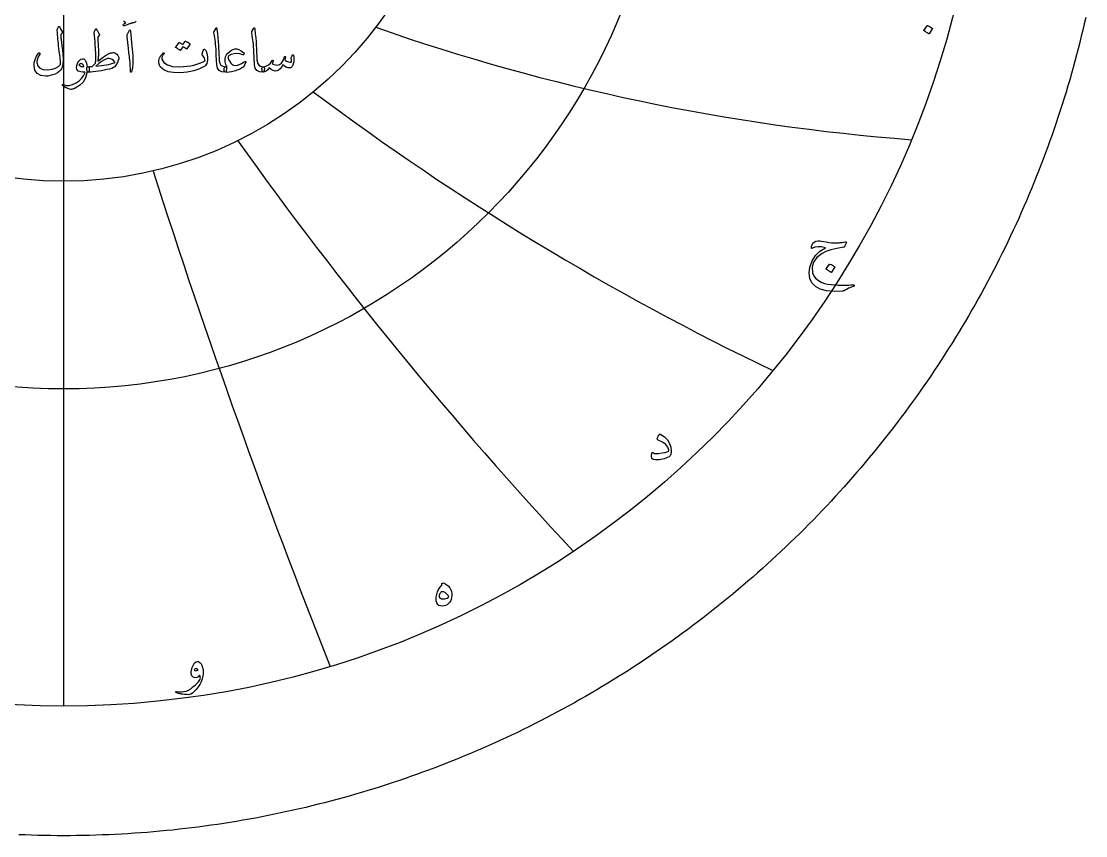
# Model space of a CAD drawing. Header units: millimetres. Extents: x -68 to 68, y -68 to 70.
# Drawn here: x -2.8 to 66.8, y -68.5 to -15.3 of the extents above; entities that cross this region are included whole.
import ezdxf

# ---------------------------------------------------------------- set-up
doc = ezdxf.new("R2010")
doc.units = ezdxf.units.MM
for name, color, linetype in [('CUT_OUTER', 1, 'Continuous'), ('ENGRAVE', 7, 'Continuous'), ('TEXT', 5, 'Continuous')]:
    doc.layers.add(name, color=color, linetype=linetype)

msp = doc.modelspace()

# ---------------------------------------------------------------- linework, layer by layer
at = {"layer": 'CUT_OUTER'}
msp.add_lwpolyline([(66.8112, -15.003), (66.7179, -15.4126), (66.6221, -15.8217), (66.5237, -16.2302), (66.4229, -16.6381), (66.3196, -17.0453), (66.2137, -17.4519), (66.1054, -17.8579), (65.9946, -18.2632), (65.8813, -18.6677), (65.7655, -19.0716), (65.6472, -19.4748), (65.5265, -19.8772), (65.4033, -20.2789), (65.2776, -20.6799), (65.1495, -21.08), (65.0189, -21.4794), (64.8859, -21.8779), (64.7505, -22.2756), (64.6126, -22.6725), (64.4722, -23.0685), (64.3295, -23.4637), (64.1843, -23.858), (64.0367, -24.2513), (63.8867, -24.6438), (63.7343, -25.0354), (63.5795, -25.4259), (63.4222, -25.8156), (63.2627, -26.2042), (63.1007, -26.5919), (62.9363, -26.9786), (62.7696, -27.3643), (62.6005, -27.7489), (62.4291, -28.1325), (62.2553, -28.515), (62.0791, -28.8965), (61.9007, -29.2768), (61.7199, -29.6561), (61.5367, -30.0342), (61.3513, -30.4113), (61.1635, -30.7871), (60.9735, -31.1618), (60.7811, -31.5354), (60.5865, -31.9077), (60.3896, -32.2789), (60.1904, -32.6488), (59.9889, -33.0175), (59.7852, -33.385), (59.5792, -33.7512), (59.371, -34.1161), (59.1605, -34.4798), (58.9479, -34.8421), (58.733, -35.2032), (58.5159, -35.5629), (58.2965, -35.9213), (58.075, -36.2783), (57.8513, -36.634), (57.6255, -36.9882), (57.3974, -37.3411), (57.1672, -37.6926), (56.9349, -38.0427), (56.7004, -38.3913), (56.4638, -38.7385), (56.225, -39.0842), (55.9841, -39.4285), (55.7411, -39.7712), (55.4961, -40.1125), (55.2489, -40.4523), (54.9996, -40.7905), (54.7483, -41.1272), (54.4949, -41.4624), (54.2395, -41.796), (53.982, -42.128), (53.7225, -42.4584), (53.461, -42.7873), (53.1974, -43.1145), (52.9319, -43.4401), (52.6644, -43.764), (52.3948, -44.0864), (52.1233, -44.407), (51.8499, -44.726), (51.5745, -45.0433), (51.2971, -45.3589), (51.0178, -45.6728), (50.7366, -45.985), (50.4535, -46.2954), (50.1685, -46.6042), (49.8816, -46.9111), (49.5928, -47.2163), (49.3022, -47.5197), (49.0097, -47.8213), (48.7153, -48.1211), (48.4191, -48.4191), (48.1211, -48.7153), (47.8213, -49.0097), (47.5197, -49.3022), (47.2163, -49.5928), (46.9111, -49.8816), (46.6042, -50.1685), (46.2954, -50.4535), (45.985, -50.7366), (45.6728, -51.0178), (45.3589, -51.2971), (45.0433, -51.5745), (44.726, -51.8499), (44.407, -52.1233), (44.0864, -52.3948), (43.764, -52.6644), (43.4401, -52.9319), (43.1145, -53.1974), (42.7873, -53.461), (42.4584, -53.7225), (42.128, -53.982), (41.796, -54.2395), (41.4624, -54.4949), (41.1272, -54.7483), (40.7905, -54.9996), (40.4523, -55.2489), (40.1125, -55.4961), (39.7712, -55.7411), (39.4285, -55.9841), (39.0842, -56.225), (38.7385, -56.4638), (38.3913, -56.7004), (38.0427, -56.9349), (37.6926, -57.1672), (37.3411, -57.3974), (36.9882, -57.6255), (36.634, -57.8513), (36.2783, -58.075), (35.9213, -58.2965), (35.5629, -58.5159), (35.2032, -58.733), (34.8421, -58.9479), (34.4798, -59.1605), (34.1161, -59.371), (33.7512, -59.5792), (33.385, -59.7852), (33.0175, -59.9889), (32.6488, -60.1904), (32.2789, -60.3896), (31.9077, -60.5865), (31.5354, -60.7811), (31.1618, -60.9735), (30.7871, -61.1635), (30.4113, -61.3513), (30.0342, -61.5367), (29.6561, -61.7199), (29.2768, -61.9007), (28.8965, -62.0791), (28.515, -62.2553), (28.1325, -62.4291), (27.7489, -62.6005), (27.3643, -62.7696), (26.9786, -62.9363), (26.5919, -63.1007), (26.2042, -63.2627), (25.8156, -63.4222), (25.4259, -63.5795), (25.0354, -63.7343), (24.6438, -63.8867), (24.2513, -64.0367), (23.858, -64.1843), (23.4637, -64.3295), (23.0685, -64.4722), (22.6725, -64.6126), (22.2756, -64.7505), (21.8779, -64.8859), (21.4794, -65.0189), (21.08, -65.1495), (20.6799, -65.2776), (20.2789, -65.4033), (19.8772, -65.5265), (19.4748, -65.6472), (19.0716, -65.7655), (18.6677, -65.8813), (18.2632, -65.9946), (17.8579, -66.1054), (17.4519, -66.2137), (17.0453, -66.3196), (16.6381, -66.4229), (16.2302, -66.5237), (15.8217, -66.6221), (15.4126, -66.7179), (15.003, -66.8112), (14.5927, -66.902), (14.182, -66.9903), (13.7706, -67.076), (13.3588, -67.1593), (12.9465, -67.24), (12.5337, -67.3181), (12.1204, -67.3938), (11.7066, -67.4669), (11.2924, -67.5374), (10.8778, -67.6055), (10.4628, -67.6709), (10.0474, -67.7339), (9.6316, -67.7942), (9.2154, -67.8521), (8.7989, -67.9073), (8.3821, -67.96), (7.9649, -68.0102), (7.5475, -68.0578), (7.1297, -68.1028), (6.7117, -68.1453), (6.2935, -68.1852), (5.875, -68.2225), (5.4563, -68.2573), (5.0373, -68.2895), (4.6182, -68.3191), (4.1989, -68.3461), (3.7795, -68.3706), (3.3599, -68.3925), (2.9402, -68.4118), (2.5204, -68.4286), (2.1005, -68.4428), (1.6805, -68.4544), (1.2604, -68.4634), (0.8403, -68.4698), (0.4202, -68.4737), (0, -68.475), (-0.4202, -68.4737), (-0.8403, -68.4698), (-1.2604, -68.4634), (-1.6805, -68.4544), (-2.1005, -68.4428), (-2.5204, -68.4286), (-2.9402, -68.4118)], dxfattribs=at)
at = {"layer": 'ENGRAVE'}
for points in [[(0, -60), (0, 60)], [(0, -60), (0, -25.7092)]]:
    msp.add_lwpolyline(points, dxfattribs=at)
for radius in [60, 39.2754, 25.7092]:
    msp.add_circle((0, 0), radius, dxfattribs=at)
for centre, radius, start, end in [((65.926, 114.1872), 137.5773, 250.677722, 265.620952), ((124.1571, 124.1571), 179.9237, 233.175565, 244.382987), ((227.8892, 131.5719), 266.0586, 215.533322, 223.004937), ((508.0846, 136.1409), 527.4721, 197.792244, 201.528052)]:
    msp.add_arc(centre, radius, start, end, dxfattribs=at)
at = {"layer": 'TEXT'}
msp.add_lwpolyline([(4.7237, -15.2369), (4.6875, -15.2903), (4.6538, -15.3247), (4.6227, -15.3402), (4.6227, -15.3402), (4.5706, -15.3499), (4.5224, -15.3592), (4.4778, -15.3679), (4.437, -15.3761), (4.4002, -15.3841), (4.3677, -15.3921), (4.3394, -15.4001), (4.3153, -15.4081), (4.2908, -15.4172), (4.2614, -15.4285), (4.227, -15.4421), (4.1875, -15.458), (4.1431, -15.4763), (4.0937, -15.4974), (4.0393, -15.5212), (3.98, -15.5478), (3.9558, -15.5558), (3.9351, -15.5558), (3.9178, -15.5478), (3.9041, -15.5318), (3.8959, -15.4926), (3.9191, -15.447), (3.9737, -15.3948), (4.0598, -15.3362), (3.9939, -15.2988), (3.944, -15.2584), (3.9101, -15.215)], dxfattribs=at)
for points in [[(-0.3433, -15.6117), (-0.3363, -15.5994), (-0.3273, -15.5907), (-0.3164, -15.5855), (-0.3034, -15.5837), (-0.2904, -15.586), (-0.2794, -15.5927), (-0.2705, -15.6039), (-0.2635, -15.6196), (-0.2263, -15.7112), (-0.1866, -15.7903), (-0.1445, -15.8569), (-0.0998, -15.9111), (-0.0866, -15.9305), (-0.0828, -15.953), (-0.0886, -15.9784), (-0.1038, -16.0069), (-0.1135, -16.0206), (-0.1228, -16.0338), (-0.1315, -16.0465), (-0.1397, -16.0588), (-0.1475, -16.0702), (-0.1547, -16.0807), (-0.1614, -16.0902), (-0.1677, -16.0987), (-0.1781, -16.1141), (-0.1856, -16.1326), (-0.1901, -16.1541), (-0.1916, -16.1785), (-0.1869, -16.2475), (-0.1806, -16.3227), (-0.1729, -16.4042), (-0.1637, -16.4919), (-0.1532, -16.5858), (-0.1417, -16.686), (-0.1292, -16.7924), (-0.1158, -16.905), (-0.1007, -17.0174), (-0.0873, -17.1231), (-0.0757, -17.222), (-0.0659, -17.3142), (-0.0575, -17.3999), (-0.0504, -17.4794), (-0.0445, -17.5526), (-0.0399, -17.6196), (-0.0347, -17.8179), (-0.0509, -18.0058), (-0.0886, -18.1832), (-0.1477, -18.3501), (-0.2053, -18.4482), (-0.2944, -18.5387), (-0.4149, -18.6218), (-0.5669, -18.6974), (-0.7315, -18.76), (-0.8862, -18.8042), (-1.0309, -18.8299), (-1.1656, -18.8371), (-1.503, -18.7907), (-1.7445, -18.6635), (-1.8902, -18.4554), (-1.9401, -18.1665), (-1.9226, -17.9512), (-1.8662, -17.7404), (-1.7709, -17.534), (-1.6367, -17.3322), (-1.6265, -17.3205), (-1.6157, -17.3132), (-1.6045, -17.3105), (-1.5928, -17.3122), (-1.5803, -17.317), (-1.5708, -17.3232), (-1.5643, -17.3309), (-1.5608, -17.3402), (-1.5584, -17.3539), (-1.5589, -17.3671), (-1.5623, -17.3798), (-1.5688, -17.3921), (-1.6604, -17.5704), (-1.7235, -17.7224), (-1.7582, -17.8479), (-1.7644, -17.9469), (-1.6978, -18.1603), (-1.5539, -18.3092), (-1.3326, -18.3938), (-1.0339, -18.414), (-0.7647, -18.3848), (-0.5359, -18.3172), (-0.3475, -18.2112), (-0.1996, -18.0667), (-0.2027, -17.997), (-0.2081, -17.9155), (-0.2157, -17.8223), (-0.2255, -17.7174), (-0.2379, -17.6005), (-0.253, -17.4714), (-0.2708, -17.3301), (-0.2914, -17.1765), (-0.3109, -17.0181), (-0.3293, -16.8621), (-0.3468, -16.7087), (-0.3633, -16.5577), (-0.3785, -16.4093), (-0.3922, -16.2633), (-0.4044, -16.1199), (-0.4152, -15.9789), (-0.4311, -15.8432), (-0.4304, -15.8277), (-0.4281, -15.8132), (-0.4244, -15.7998), (-0.4192, -15.7873)], [(2.0918, -15.7554), (2.1013, -15.7451), (2.1097, -15.7384), (2.1172, -15.7352), (2.1237, -15.7354), (2.1314, -15.7389), (2.1387, -15.7454), (2.1454, -15.7549), (2.1517, -15.7673), (2.177, -15.8212), (2.2011, -15.8711), (2.2239, -15.917), (2.2455, -15.959), (2.266, -15.9964), (2.2859, -16.0288), (2.305, -16.0563), (2.3233, -16.0787), (2.3368, -16.0972), (2.3413, -16.1166), (2.3368, -16.1371), (2.3233, -16.1586), (2.2435, -16.2584), (2.2332, -16.2756), (2.2265, -16.2953), (2.2233, -16.3175), (2.2235, -16.3422), (2.2365, -16.5306), (2.2475, -16.6965), (2.2564, -16.8399), (2.2634, -16.9609), (2.2687, -17.0597), (2.2724, -17.1366), (2.2747, -17.1915), (2.2754, -17.2244), (2.2745, -17.3217), (2.2719, -17.414), (2.2675, -17.5013), (2.2614, -17.5837), (2.2538, -17.661), (2.245, -17.7334), (2.2349, -17.8007), (2.2235, -17.8631), (2.4947, -17.6555), (2.7295, -17.4959), (2.9278, -17.3841), (3.0898, -17.3202), (3.1619, -17.3032), (3.2265, -17.2963), (3.2836, -17.2992), (3.3333, -17.3122), (3.4034, -17.3486), (3.47, -17.406), (3.5331, -17.4844), (3.5927, -17.5837), (3.602, -17.6074), (3.6057, -17.6346), (3.604, -17.6653), (3.5967, -17.6994), (3.5571, -17.8222), (3.5099, -17.939), (3.4553, -18.0497), (3.3931, -18.1545), (3.3328, -18.2219), (3.2474, -18.2803), (3.1372, -18.3297), (3.0019, -18.3701), (2.8209, -18.4101), (2.6412, -18.4464), (2.4626, -18.479), (2.2854, -18.5078), (2.1096, -18.5326), (1.9356, -18.5532), (1.7633, -18.5696), (1.5928, -18.5817), (1.5736, -18.5762), (1.5559, -18.5597), (1.5396, -18.5323), (1.5249, -18.4938), (1.5119, -18.4467), (1.505, -18.401), (1.504, -18.3569), (1.509, -18.3142), (1.5202, -18.277), (1.5379, -18.2493), (1.5621, -18.2311), (1.5928, -18.2224), (1.6336, -18.2201), (1.6721, -18.2174), (1.7084, -18.2141), (1.7425, -18.2104), (1.7743, -18.2067), (1.8039, -18.2034), (1.8312, -18.2007), (1.8562, -18.1984), (2.0798, -17.9829), (2.0818, -17.9735), (2.0838, -17.9614), (2.0858, -17.9466), (2.0878, -17.929), (2.0898, -17.9086), (2.0918, -17.8856), (2.0938, -17.8597), (2.0958, -17.8312), (2.0975, -17.8001), (2.0988, -17.7668), (2.0995, -17.7312), (2.0998, -17.6935), (2.0998, -17.6537), (2.0998, -17.6121), (2.0998, -17.5688), (2.0998, -17.5238), (2.0993, -17.4729), (2.0978, -17.412), (2.0953, -17.3412), (2.0918, -17.2603), (2.0873, -17.17), (2.0818, -17.0707), (2.0753, -16.9624), (2.0678, -16.8452), (2.0506, -16.5849), (2.0349, -16.3791), (2.0207, -16.2277), (2.0079, -16.1306), (1.9977, -16.0682), (1.991, -16.0208), (1.9877, -15.9884), (1.988, -15.9709), (2.0001, -15.938), (2.0124, -15.9071), (2.025, -15.8781), (2.0379, -15.8512), (2.051, -15.8257), (2.0643, -15.8013), (2.0779, -15.7778), (2.0918, -15.7554)], [(4.2594, -15.9071), (4.2976, -15.8332), (4.3283, -15.8073), (4.3515, -15.8292), (4.3672, -15.8991), (4.459, -16.8771), (4.5136, -17.4774), (4.5259, -17.9569), (4.4957, -18.3157), (4.4231, -18.5537), (4.4098, -18.5732), (4.3981, -18.5837), (4.3879, -18.5851), (4.3792, -18.5777), (4.3722, -18.5659), (4.3672, -18.5507), (4.3642, -18.532), (4.3632, -18.5098), (4.3632, -18.3369), (4.3552, -18.1535), (4.3392, -17.9597), (4.3153, -17.7553), (4.31, -17.7019), (4.2943, -17.5577), (4.2681, -17.3227), (4.2315, -16.9969), (4.1436, -16.2743), (4.1416, -16.2359), (4.1436, -16.2005), (4.1496, -16.168), (4.1596, -16.1386)], [(9.9599, -15.7075), (9.9676, -15.6955), (9.9748, -15.6875), (9.9816, -15.6835), (9.9878, -15.6835), (9.9973, -15.6888), (10.0058, -15.7045), (10.0133, -15.7307), (10.0198, -15.7673), (10.0527, -16.0655), (10.0796, -16.3412), (10.1006, -16.5944), (10.1156, -16.8252), (10.1252, -17.0226), (10.134, -17.1994), (10.1421, -17.3559), (10.1495, -17.4919), (10.1559, -17.6074), (10.161, -17.7024), (10.1648, -17.777), (10.1675, -17.8312), (10.2029, -17.9933), (10.2812, -18.1126), (10.4025, -18.189), (10.5667, -18.2224), (10.6123, -18.2344), (10.6415, -18.2623), (10.6542, -18.3062), (10.6505, -18.3661), (10.6318, -18.4604), (10.6116, -18.5278), (10.5899, -18.5682), (10.5667, -18.5817), (10.3356, -18.5512), (10.1655, -18.4599), (10.0562, -18.3077), (10.0078, -18.0946), (10.0002, -17.9927), (9.9933, -17.8906), (9.9872, -17.7881), (9.9818, -17.6855), (9.977, -17.5826), (9.9724, -17.4794), (9.968, -17.376), (9.9639, -17.2723), (9.9564, -17.0746), (9.9459, -16.8966), (9.9324, -16.7383), (9.916, -16.5997), (9.8965, -16.4666), (9.8741, -16.3247), (9.8486, -16.1741), (9.8202, -16.0148), (9.8164, -15.9862), (9.8172, -15.96), (9.8224, -15.9363), (9.8321, -15.915)], [(12.4309, -15.7075), (12.4386, -15.6955), (12.4459, -15.6875), (12.4526, -15.6835), (12.4588, -15.6835), (12.4683, -15.6888), (12.4768, -15.7045), (12.4843, -15.7307), (12.4908, -15.7673), (12.5237, -16.0655), (12.5506, -16.3412), (12.5716, -16.5944), (12.5866, -16.8252), (12.5962, -17.0226), (12.605, -17.1994), (12.6131, -17.3559), (12.6205, -17.4919), (12.6269, -17.6074), (12.632, -17.7024), (12.6358, -17.777), (12.6385, -17.8312), (12.6739, -17.9933), (12.7522, -18.1126), (12.8735, -18.189), (13.0377, -18.2224), (13.0833, -18.2344), (13.1125, -18.2623), (13.1252, -18.3062), (13.1215, -18.3661), (13.1028, -18.4604), (13.0826, -18.5278), (13.0609, -18.5682), (13.0377, -18.5817), (12.8066, -18.5512), (12.6365, -18.4599), (12.5272, -18.3077), (12.4788, -18.0946), (12.4712, -17.9927), (12.4643, -17.8906), (12.4582, -17.7881), (12.4528, -17.6855), (12.448, -17.5826), (12.4434, -17.4794), (12.439, -17.376), (12.4349, -17.2723), (12.4274, -17.0746), (12.4169, -16.8966), (12.4034, -16.7383), (12.387, -16.5997), (12.3675, -16.4666), (12.3451, -16.3247), (12.3196, -16.1741), (12.2912, -16.0148), (12.2874, -15.9862), (12.2882, -15.96), (12.2934, -15.9363), (12.3031, -15.915)], [(56.4418, -15.5371), (56.4472, -15.5318), (56.4546, -15.5286), (56.4642, -15.5275), (56.4759, -15.5286), (56.5587, -15.5621), (56.6366, -15.6031), (56.7098, -15.6515), (56.7782, -15.7074), (56.7849, -15.716), (56.7878, -15.7245), (56.787, -15.733), (56.7825, -15.7415), (56.5823, -16.0651), (56.5749, -16.0728), (56.5653, -16.0747), (56.5536, -16.0707), (56.5398, -16.0609), (56.5278, -16.0523), (56.5089, -16.0396), (56.4831, -16.0225), (56.4503, -16.0012), (56.4102, -15.9757), (56.362, -15.9459), (56.3058, -15.9118), (56.2417, -15.8735), (56.2332, -15.8671), (56.2289, -15.8607), (56.2289, -15.8543), (56.2332, -15.848)], [(7.932, -16.5657), (7.937, -16.5607), (7.944, -16.5577), (7.9529, -16.5567), (7.9639, -16.5577), (8.0032, -16.5725), (8.0413, -16.5887), (8.0781, -16.6064), (8.1136, -16.6256), (8.1482, -16.6466), (8.182, -16.6695), (8.215, -16.6945), (8.2473, -16.7214), (8.2536, -16.7296), (8.2563, -16.7384), (8.2556, -16.7476), (8.2513, -16.7573), (8.0597, -17.0607), (8.0545, -17.0647), (8.0467, -17.0647), (8.0365, -17.0607), (8.0238, -17.0527), (8.0151, -17.0454), (8.0008, -17.0353), (7.9811, -17.0224), (7.9559, -17.0068), (7.925, -16.9883), (7.8881, -16.9664), (7.8452, -16.9413), (7.7962, -16.913), (7.6446, -17.1486), (7.6376, -17.1558), (7.6286, -17.1575), (7.6176, -17.1538), (7.6046, -17.1446), (7.5934, -17.1366), (7.5757, -17.1246), (7.5515, -17.1086), (7.5208, -17.0887), (7.4831, -17.0647), (7.438, -17.0368), (7.3853, -17.0048), (7.3252, -16.9689), (7.319, -16.9629), (7.3162, -16.9569), (7.317, -16.951), (7.3212, -16.945), (7.5168, -16.6536), (7.5218, -16.6486), (7.5288, -16.6456), (7.5378, -16.6446), (7.5487, -16.6456), (7.5822, -16.6564), (7.6146, -16.669), (7.6461, -16.6834), (7.6765, -16.6995), (7.7059, -16.717), (7.7344, -16.7359), (7.7618, -16.756), (7.7883, -16.7773)], [(9.2333, -17.0967), (9.2602, -17.1303), (9.2847, -17.1675), (9.3071, -17.2082), (9.3272, -17.2523), (9.345, -17.2997), (9.3606, -17.3501), (9.3739, -17.4035), (9.385, -17.4599), (9.3995, -17.5732), (9.403, -17.6855), (9.3955, -17.7967), (9.3771, -17.907), (9.3491, -18.0053), (9.3132, -18.0847), (9.2693, -18.145), (9.2174, -18.1865), (9.0527, -18.2735), (8.8781, -18.3511), (8.6934, -18.4192), (8.4988, -18.4779), (8.2942, -18.5265), (8.0797, -18.5647), (7.8551, -18.5924), (7.6206, -18.6096), (7.181, -18.6051), (6.8202, -18.5437), (6.5383, -18.4255), (6.3352, -18.2503), (6.2519, -18.1134), (6.2134, -17.9659), (6.2199, -17.808), (6.2713, -17.6396), (6.2887, -17.6033), (6.3088, -17.5662), (6.3316, -17.5284), (6.3572, -17.4899), (6.3855, -17.4506), (6.4165, -17.4105), (6.4503, -17.3697), (6.4869, -17.3282), (6.4991, -17.3165), (6.5118, -17.3092), (6.5251, -17.3065), (6.5388, -17.3082), (6.548, -17.3117), (6.5558, -17.3182), (6.562, -17.3277), (6.5667, -17.3402), (6.569, -17.3519), (6.5677, -17.3631), (6.563, -17.3738), (6.5548, -17.3841), (6.5206, -17.4247), (6.4899, -17.4669), (6.4627, -17.5106), (6.439, -17.5557), (6.4228, -17.5989), (6.414, -17.6406), (6.4128, -17.6807), (6.419, -17.7194), (6.5438, -17.9452), (6.7783, -18.1036), (7.1226, -18.1947), (7.5767, -18.2184), (7.8263, -18.2088), (8.0642, -18.188), (8.2904, -18.1559), (8.5048, -18.1126), (8.7078, -18.0581), (8.8995, -17.9923), (9.08, -17.9154), (9.2493, -17.8272), (9.2328, -17.7448), (9.1954, -17.6535), (9.137, -17.5532), (9.0577, -17.444), (9.0552, -17.4335), (9.0557, -17.414), (9.0592, -17.3856), (9.0657, -17.3481), (9.0674, -17.3444), (9.0687, -17.3412), (9.0694, -17.3384), (9.0697, -17.3362), (9.0827, -17.2853), (9.1016, -17.2284), (9.1266, -17.1655), (9.1575, -17.0967), (9.1712, -17.0757), (9.1884, -17.0687), (9.2091, -17.0757), (9.2333, -17.0967)], [(11.9119, -17.931), (11.8042, -18.1705), (11.7904, -18.1942), (11.7772, -18.2134), (11.7645, -18.2281), (11.7523, -18.2384), (11.6901, -18.2809), (11.6235, -18.3207), (11.5524, -18.3577), (11.4768, -18.392), (11.397, -18.4241), (11.3131, -18.4544), (11.2253, -18.483), (11.1335, -18.5098), (10.9619, -18.5517), (10.8102, -18.5777), (10.6784, -18.5876), (10.5667, -18.5817), (10.524, -18.5622), (10.4958, -18.5238), (10.4821, -18.4664), (10.4828, -18.39), (10.4931, -18.3212), (10.5078, -18.2703), (10.527, -18.2374), (10.5507, -18.2224), (10.5547, -18.2224), (10.5587, -18.2224), (10.5627, -18.2224), (10.5667, -18.2224), (10.5963, -18.2254), (10.6255, -18.2264), (10.6542, -18.2254), (10.6824, -18.2224), (10.634, -18.1508), (10.5966, -18.0717), (10.5701, -17.9851), (10.5547, -17.8911), (10.5524, -17.7226), (10.5816, -17.5727), (10.6423, -17.4412), (10.7343, -17.3282), (10.8528, -17.2227), (10.9688, -17.1416), (11.0824, -17.0849), (11.1934, -17.0527), (11.3131, -17.053), (11.4489, -17.0977), (11.6006, -17.1867), (11.7682, -17.3202), (11.7872, -17.3409), (11.7962, -17.3631), (11.7952, -17.3868), (11.7842, -17.412), (11.7685, -17.4315), (11.7493, -17.442), (11.7266, -17.4435), (11.7004, -17.436), (11.5125, -17.3816), (11.3241, -17.3621), (11.1353, -17.3776), (10.9459, -17.428), (10.8708, -17.4597), (10.8132, -17.4949), (10.773, -17.5335), (10.7503, -17.5757), (10.7448, -17.6291), (10.7603, -17.6974), (10.7967, -17.7808), (10.8541, -17.8791), (10.9239, -17.9784), (10.9898, -18.0527), (11.0517, -18.1021), (11.1096, -18.1266), (11.2356, -18.1391), (11.362, -18.1246), (11.489, -18.0832), (11.6165, -18.0148), (11.7323, -17.935), (11.7922, -17.897), (11.8401, -17.8751), (11.876, -17.8691), (11.9, -17.8791), (11.9097, -17.8913), (11.9149, -17.904), (11.9157, -17.9172), (11.9119, -17.931)], [(1.5129, -18.6256), (1.4194, -18.9542), (1.2624, -19.2293), (1.0421, -19.4512), (0.7585, -19.6196), (0.7188, -19.6367), (0.6796, -19.652), (0.641, -19.6656), (0.6028, -19.6774), (0.5654, -19.6873), (0.5289, -19.6949), (0.4935, -19.7003), (0.4591, -19.7034), (0.3732, -19.6912), (0.2595, -19.6465), (0.1178, -19.5694), (-0.0519, -19.4599), (-0.0701, -19.4442), (-0.0808, -19.4289), (-0.0841, -19.4142), (-0.0798, -19.4), (-0.0704, -19.389), (-0.0579, -19.384), (-0.0424, -19.385), (-0.024, -19.392), (0.1524, -19.4492), (0.3503, -19.4489), (0.5696, -19.3913), (0.8104, -19.2763), (1.007, -19.1428), (1.1696, -18.9858), (1.2984, -18.8055), (1.3932, -18.6016), (1.3924, -18.5944), (1.3902, -18.5886), (1.3864, -18.5844), (1.3812, -18.5817), (1.2437, -18.5737), (1.1267, -18.5577), (1.0302, -18.5338), (0.9541, -18.5018), (0.8952, -18.4524), (0.8583, -18.3841), (0.8433, -18.2967), (0.8503, -18.1904), (0.8525, -18.1764), (0.8553, -18.162), (0.8585, -18.1474), (0.8623, -18.1326), (0.8665, -18.1172), (0.8712, -18.1011), (0.8765, -18.0843), (0.8822, -18.0667), (0.9291, -17.9527), (0.986, -17.8581), (1.0529, -17.783), (1.1297, -17.7274), (1.2083, -17.6969), (1.2804, -17.6974), (1.346, -17.7289), (1.4052, -17.7913), (1.4568, -17.8781), (1.496, -17.9789), (1.5227, -18.0936), (1.5369, -18.2224), (1.5448, -18.2223), (1.5524, -18.2219), (1.5597, -18.2213), (1.5668, -18.2204), (1.5739, -18.2195), (1.5813, -18.2189), (1.5889, -18.2185), (1.5968, -18.2184), (1.6237, -18.2241), (1.6447, -18.2413), (1.6596, -18.27), (1.6686, -18.3102), (1.6724, -18.3544), (1.6716, -18.399), (1.6664, -18.4442), (1.6567, -18.4898), (1.6439, -18.53), (1.6297, -18.5587), (1.614, -18.5759), (1.5968, -18.5817), (1.5209, -18.5817), (1.5204, -18.5889), (1.5189, -18.5986), (1.5164, -18.6108), (1.5129, -18.6256)], [(1.3213, -18.1785), (1.2794, -18.1054), (1.2335, -18.0537), (1.1836, -18.0235), (1.1297, -18.0148), (1.0975, -18.0233), (1.0688, -18.0368), (1.0436, -18.0552), (1.0219, -18.0787), (1.0149, -18.0911), (1.014, -18.1046), (1.0189, -18.1191), (1.0299, -18.1346), (1.0711, -18.1707), (1.1307, -18.1954), (1.2088, -18.2087), (1.3054, -18.2104), (1.3153, -18.2084), (1.3213, -18.2024), (1.3233, -18.1924), (1.3213, -18.1785)], [(2.95, -17.6795), (2.9298, -17.6802), (2.9091, -17.6825), (2.8879, -17.6862), (2.8662, -17.6915), (2.6701, -17.7685), (2.477, -17.8761), (2.2869, -18.0141), (2.0998, -18.1825), (2.2866, -18.165), (2.464, -18.1445), (2.6319, -18.1211), (2.7904, -18.0946), (2.9393, -18.065), (3.0788, -18.0318), (3.2088, -17.9951), (3.3293, -17.9549), (3.3405, -17.9502), (3.3462, -17.9439), (3.3465, -17.9362), (3.3412, -17.927), (3.2554, -17.8217), (3.1616, -17.7453), (3.0598, -17.6979), (2.95, -17.6795)], [(14.9737, -17.444), (14.9825, -17.438), (14.9927, -17.44), (15.0044, -17.4499), (15.0177, -17.4679), (15.0319, -17.4983), (15.0426, -17.5418), (15.0498, -17.5981), (15.0536, -17.6675), (15.0548, -17.7463), (15.0506, -17.8232), (15.0409, -17.898), (15.0256, -17.9709), (14.9812, -18.1126), (14.9318, -18.2144), (14.8774, -18.2763), (14.8181, -18.2982), (14.6776, -18.29), (14.5476, -18.2533), (14.4281, -18.1882), (14.3191, -18.0946), (14.2442, -18.2421), (14.1554, -18.3571), (14.0526, -18.4397), (13.9358, -18.4898), (13.8133, -18.5008), (13.6893, -18.4699), (13.5638, -18.397), (13.4369, -18.2823), (13.3341, -18.4132), (13.2333, -18.5068), (13.1345, -18.5629), (13.0377, -18.5817), (13.0182, -18.5707), (12.9997, -18.5377), (12.9823, -18.4829), (12.9658, -18.406), (12.9598, -18.3302), (12.9698, -18.2743), (12.9957, -18.2384), (13.0377, -18.2224), (13.2218, -18.1807), (13.383, -18.0996), (13.5212, -17.9791), (13.6365, -17.8192), (13.6427, -17.8105), (13.6494, -17.8042), (13.6567, -17.8005), (13.6644, -17.7992), (13.6739, -17.8002), (13.6824, -17.8032), (13.6898, -17.8082), (13.6963, -17.8152), (13.7001, -17.8367), (13.6913, -17.8731), (13.6701, -17.9245), (13.6365, -17.9909), (13.6806, -18.042), (13.7492, -18.0797), (13.8423, -18.1039), (13.9598, -18.1146), (14.1063, -18.0839), (14.2342, -17.9839), (14.3438, -17.8145), (14.4348, -17.5757), (14.4393, -17.5635), (14.4448, -17.5547), (14.4513, -17.5495), (14.4588, -17.5477), (14.47, -17.5487), (14.4797, -17.5517), (14.488, -17.5567), (14.4947, -17.5637), (14.4997, -17.5737), (14.5027, -17.5837), (14.5037, -17.5937), (14.5027, -17.6036), (14.4628, -17.7713), (14.5094, -17.8127), (14.5656, -17.8491), (14.6312, -17.8806), (14.7063, -17.907), (14.7794, -17.9242), (14.835, -17.928), (14.8732, -17.9182), (14.8939, -17.895), (14.9006, -17.8596), (14.8969, -17.8092), (14.8827, -17.7438), (14.858, -17.6635), (14.8622, -17.6408), (14.8829, -17.5966), (14.9201, -17.531), (14.9737, -17.444)], [(51.1556, -29.7485), (51.0534, -29.9785), (51.0441, -29.9936), (51.0332, -30.0051), (51.0207, -30.0128), (51.0066, -30.0168), (50.5342, -30.0913), (50.139, -30.1829), (49.821, -30.2914), (49.5801, -30.417), (49.2424, -30.6925), (49.0255, -30.9951), (48.9295, -31.3248), (48.9542, -31.6817), (49.0293, -31.8749), (49.1565, -32.0458), (49.3358, -32.1943), (49.5674, -32.3204), (49.73, -32.3768), (49.9325, -32.4226), (50.1749, -32.4577), (50.4573, -32.4822), (50.6074, -32.4894), (50.7554, -32.4939), (50.9012, -32.4958), (51.0449, -32.495), (51.186, -32.4918), (51.3238, -32.4865), (51.4585, -32.479), (51.5899, -32.4694), (51.6208, -32.4673), (51.6453, -32.4694), (51.6634, -32.4758), (51.6751, -32.4865), (51.6815, -32.4995), (51.6836, -32.5131), (51.6815, -32.5272), (51.6751, -32.5418), (51.6704, -32.5497), (51.665, -32.5562), (51.6587, -32.5614), (51.6517, -32.5652), (51.6441, -32.5686), (51.6363, -32.5722), (51.6281, -32.576), (51.6198, -32.5801), (51.4971, -32.6193), (51.3888, -32.66), (51.2948, -32.7023), (51.2152, -32.7462), (51.1643, -32.7779), (51.1178, -32.8048), (51.0759, -32.8268), (51.0385, -32.8441), (51.0062, -32.8575), (50.9794, -32.8676), (50.9583, -32.8745), (50.9427, -32.8782), (50.3604, -32.8998), (49.8654, -32.858), (49.4577, -32.7529), (49.1373, -32.5844), (48.9058, -32.3534), (48.769, -32.0649), (48.7269, -31.719), (48.7796, -31.3155), (48.9191, -30.9091), (49.1373, -30.5629), (49.4343, -30.2768), (49.8101, -30.0509), (49.5439, -30), (49.3119, -29.988), (49.1139, -30.0149), (48.9499, -30.0807), (48.9356, -30.086), (48.9223, -30.0892), (48.91, -30.0902), (48.8988, -30.0892), (48.8895, -30.0857), (48.8829, -30.0796), (48.8789, -30.0708), (48.8776, -30.0594), (48.8834, -30.0064), (48.8925, -29.954), (48.9047, -29.9021), (48.9201, -29.8507), (48.9744, -29.7509), (49.0607, -29.6772), (49.1788, -29.6296), (49.3289, -29.608), (49.4239, -29.6088), (49.5429, -29.6197), (49.6858, -29.6407), (49.8527, -29.6719), (50.0248, -29.703), (50.1837, -29.724), (50.3293, -29.735), (50.4616, -29.7358), (50.5252, -29.733), (50.5925, -29.7288), (50.6635, -29.7234), (50.7383, -29.7166), (50.8168, -29.7082), (50.8991, -29.698), (50.985, -29.6859), (51.0747, -29.6719), (51.1261, -29.6703), (51.1567, -29.6825), (51.1665, -29.7086), (51.1556, -29.7485)], [(50.057, -31.1281), (50.0624, -31.1228), (50.0698, -31.1196), (50.0794, -31.1186), (50.0911, -31.1196), (50.1739, -31.1532), (50.2518, -31.1941), (50.325, -31.2426), (50.3934, -31.2985), (50.4001, -31.307), (50.403, -31.3155), (50.4022, -31.324), (50.3977, -31.3325), (50.1976, -31.6561), (50.1901, -31.6639), (50.1805, -31.6657), (50.1688, -31.6617), (50.155, -31.6519), (50.143, -31.6434), (50.1241, -31.6306), (50.0983, -31.6136), (50.0656, -31.5923), (50.0254, -31.5667), (49.9772, -31.5369), (49.921, -31.5029), (49.8569, -31.4645), (49.8484, -31.4581), (49.8441, -31.4518), (49.8441, -31.4454), (49.8484, -31.439)], [(38.8064, -42.5224), (38.8233, -42.4717), (38.84, -42.4261), (38.8563, -42.3855), (38.8724, -42.35), (38.888, -42.3192), (38.9028, -42.293), (38.9167, -42.2713), (38.9299, -42.2542), (38.9504, -42.2377), (38.9736, -42.2307), (38.9994, -42.2334), (39.0279, -42.2456), (39.2799, -42.4146), (39.4739, -42.6108), (39.6099, -42.8341), (39.6879, -43.0845), (39.6988, -43.1561), (39.706, -43.2261), (39.7094, -43.2945), (39.7091, -43.3613), (39.7049, -43.4259), (39.6964, -43.4879), (39.6836, -43.5473), (39.6666, -43.604), (39.6514, -43.6343), (39.6314, -43.6614), (39.6067, -43.6854), (39.5771, -43.7062), (39.4755, -43.7559), (39.3706, -43.7988), (39.2626, -43.8347), (39.1513, -43.8637), (39.0374, -43.8863), (38.9214, -43.9031), (38.8032, -43.914), (38.683, -43.9191), (38.5403, -43.8951), (38.453, -43.8147), (38.4211, -43.6779), (38.4445, -43.4847), (38.4525, -43.4637), (38.4637, -43.4475), (38.478, -43.436), (38.4956, -43.4294), (38.5108, -43.4312), (38.5265, -43.4368), (38.5427, -43.4461), (38.5595, -43.4592), (38.6114, -43.4871), (38.6819, -43.5028), (38.771, -43.5063), (38.8788, -43.4975), (39.1128, -43.4634), (39.3036, -43.4251), (39.4513, -43.3825), (39.5559, -43.3357), (39.5612, -43.3293), (39.5644, -43.3187), (39.5654, -43.3038), (39.5644, -43.2846), (39.4923, -43.0834), (39.3525, -42.9056), (39.1452, -42.7513), (38.8703, -42.6204), (38.8344, -42.6015), (38.8118, -42.5788), (38.8024, -42.5525), (38.8064, -42.5224)], [(24.7415, -51.9793), (24.778, -51.9625), (24.8192, -51.959), (24.8653, -51.9689), (24.9161, -51.992), (25.0425, -52.0767), (25.1492, -52.173), (25.2363, -52.2811), (25.3036, -52.4008), (25.3502, -52.5256), (25.3749, -52.6531), (25.3778, -52.7832), (25.3589, -52.916), (25.3246, -53.0371), (25.277, -53.1449), (25.216, -53.2394), (25.1418, -53.3206), (25.0579, -53.3858), (24.9683, -53.4323), (24.8727, -53.4603), (24.7713, -53.4696), (24.6388, -53.46), (24.5307, -53.4227), (24.4472, -53.3578), (24.3881, -53.2652), (24.3527, -53.1526), (24.3402, -53.0236), (24.3506, -52.878), (24.3838, -52.7159), (24.4379, -52.5477), (24.5105, -52.388), (24.6018, -52.2369), (24.7117, -52.0942), (24.7154, -52.0876), (24.7181, -52.0761), (24.7197, -52.0599), (24.7202, -52.0389), (24.7216, -52.016), (24.7256, -51.9984), (24.7322, -51.9862), (24.7415, -51.9793)], [(25.146, -52.8947), (25.1639, -52.8724), (25.1663, -52.8437), (25.1532, -52.8085), (25.1247, -52.767), (25.026, -52.6595), (24.9299, -52.5839), (24.8365, -52.5403), (24.7458, -52.5286), (24.7027, -52.5363), (24.6627, -52.5594), (24.626, -52.598), (24.5925, -52.652), (24.5656, -52.7103), (24.5488, -52.7617), (24.5422, -52.8061), (24.5456, -52.8437), (24.5755, -52.9126), (24.6266, -52.9618), (24.6989, -52.9914), (24.7926, -53.0012), (24.8961, -52.9945), (24.9896, -52.9746), (25.0728, -52.9413), (25.146, -52.8947)], [(8.3974, -57.4912), (8.4751, -57.3108), (8.5592, -57.1825), (8.6497, -57.1064), (8.7466, -57.0825), (8.8073, -57.0931), (8.8658, -57.125), (8.9222, -57.1783), (8.9765, -57.2528), (9.0026, -57.2959), (9.0255, -57.3401), (9.0452, -57.3853), (9.0617, -57.4316), (9.0758, -57.4793), (9.0883, -57.5285), (9.0992, -57.5793), (9.1085, -57.6317), (9.1173, -57.7486), (9.1096, -57.8862), (9.0854, -58.0445), (9.0447, -58.2236), (8.9845, -58.4091), (8.902, -58.5866), (8.7972, -58.7561), (8.6699, -58.9177), (8.5366, -59.0585), (8.4177, -59.1615), (8.3131, -59.2267), (8.2229, -59.2541), (8.1308, -59.2589), (8.0249, -59.2562), (7.9051, -59.2461), (7.7715, -59.2285), (7.7038, -59.2175), (7.6411, -59.2056), (7.5835, -59.193), (7.5309, -59.1796), (7.4831, -59.1659), (7.4399, -59.1524), (7.4012, -59.1392), (7.367, -59.1263), (7.3468, -59.1152), (7.3329, -59.1029), (7.3255, -59.0896), (7.3244, -59.0752), (7.3311, -59.0609), (7.3425, -59.0518), (7.3587, -59.0481), (7.3798, -59.0497), (7.544, -59.0657), (7.7044, -59.0667), (7.8612, -59.0529), (8.0142, -59.0241), (8.0614, -59.0095), (8.1137, -58.9869), (8.1711, -58.9563), (8.2335, -58.9177), (8.301, -58.8711), (8.3735, -58.8166), (8.4511, -58.754), (8.5337, -58.6835), (8.6146, -58.6106), (8.687, -58.5408), (8.7509, -58.4743), (8.8062, -58.411), (8.8528, -58.3506), (8.8903, -58.2928), (8.9188, -58.2377), (8.9382, -58.1853), (8.927, -58.106), (8.9148, -58.0469), (8.9015, -58.0081), (8.8871, -57.9894), (8.8006, -58.0914), (8.7029, -58.1459), (8.5941, -58.1531), (8.4741, -58.1129), (8.3751, -58.0262), (8.3293, -57.8936), (8.3368, -57.7153), (8.3974, -57.4912)], [(8.7849, -57.6488), (8.7221, -57.5727), (8.6572, -57.5445), (8.5901, -57.5642), (8.5209, -57.6317), (8.5773, -57.6775), (8.6401, -57.6956), (8.7093, -57.686), (8.7849, -57.6488)]]:
    msp.add_lwpolyline(points, close=True, dxfattribs=at)

doc.saveas('drawing.dxf')
